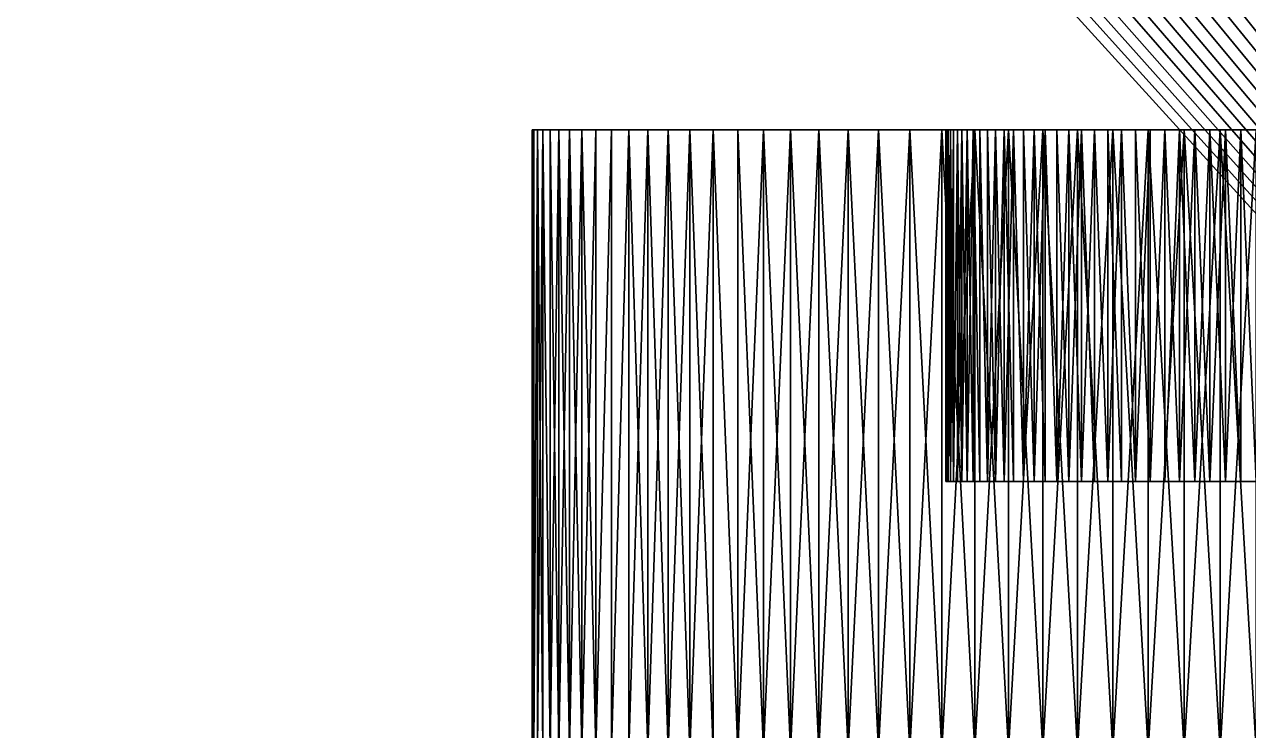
# Model space of a CAD drawing. Header units: millimetres. Extents: x 0 to 520, y -2 to 382.
# Drawn here: x 185.05 to 190.96, y 24.1 to 27.51 of the extents above; entities that cross this region are included whole.
import ezdxf

# ---------------------------------------------------------------- set-up
doc = ezdxf.new("R2010")
doc.units = ezdxf.units.MM

msp = doc.modelspace()

# ---------------------------------------------------------------- linework, layer by layer
at = {"layer": 'BRASS', "color": 52}
for points in [[(509.2, 369.2, 103), (10.8, 369.2, 103), (10.8, 10.8, 103)], [(509.2, 369.2, 103), (10.8, 10.8, 103), (509.2, 10.8, 103)], [(499.5, 20.5, 86), (20.5, 20.5, 86), (185.0411, 35.3505, 86)], [(499.5, 20.5, 86), (185.0411, 35.3505, 86), (334.9589, 35.3505, 86)]]:
    msp.add_3dface(points, dxfattribs=at)
at = {"layer": 'STEEL', "color": 8}
for points in [[(197, 48, 86), (187.2388, 35.276, 86), (197, 20, 86)], [(187.25, 35.5, 83), (197, 48, 83), (197, 23, 83)], [(187.2472, 35.3878, 83), (187.25, 35.5, 83), (197, 23, 83)], [(187.2388, 35.276, 83), (187.2472, 35.3878, 83), (197, 23, 83)], [(187.2249, 35.1647, 83), (187.2388, 35.276, 83), (197, 23, 83)], [(187.2388, 35.276, 86), (187.2249, 35.1647, 86), (197, 20, 86)], [(187.2054, 35.0542, 83), (187.2249, 35.1647, 83), (197, 23, 83)], [(187.2249, 35.1647, 86), (187.2054, 35.0542, 86), (197, 20, 86)], [(187.1804, 34.9448, 83), (187.2054, 35.0542, 83), (197, 23, 83)], [(187.2054, 35.0542, 86), (187.1804, 34.9448, 86), (197, 20, 86)], [(187.15, 34.8368, 83), (187.1804, 34.9448, 83), (197, 23, 83)], [(187.1804, 34.9448, 86), (187.15, 34.8368, 86), (197, 20, 86)], [(187.1143, 34.7305, 83), (187.15, 34.8368, 83), (197, 23, 83)], [(187.15, 34.8368, 86), (187.1143, 34.7305, 86), (197, 20, 86)], [(187.0733, 34.626, 83), (187.1143, 34.7305, 83), (197, 23, 83)], [(187.1143, 34.7305, 86), (187.0733, 34.626, 86), (197, 20, 86)], [(187.0272, 34.5238, 83), (187.0733, 34.626, 83), (197, 23, 83)], [(187.0733, 34.626, 86), (187.0272, 34.5238, 86), (197, 20, 86)], [(186.976, 34.4239, 83), (187.0272, 34.5238, 83), (197, 23, 83)], [(187.0272, 34.5238, 86), (186.976, 34.4239, 86), (197, 20, 86)], [(186.9199, 34.3268, 83), (186.976, 34.4239, 83), (197, 23, 83)], [(186.976, 34.4239, 86), (186.9199, 34.3268, 86), (197, 20, 86)], [(186.859, 34.2325, 83), (186.9199, 34.3268, 83), (197, 23, 83)], [(186.9199, 34.3268, 86), (186.859, 34.2325, 86), (197, 20, 86)], [(186.7935, 34.1414, 83), (186.859, 34.2325, 83), (197, 23, 83)], [(186.859, 34.2325, 86), (186.7935, 34.1414, 86), (197, 20, 86)], [(186.7236, 34.0537, 83), (186.7935, 34.1414, 83), (197, 23, 83)], [(186.7935, 34.1414, 86), (186.7236, 34.0537, 86), (197, 20, 86)], [(186.6494, 33.9696, 83), (186.7236, 34.0537, 83), (197, 23, 83)], [(186.7236, 34.0537, 86), (186.6494, 33.9696, 86), (197, 20, 86)], [(186.571, 33.8893, 83), (186.6494, 33.9696, 83), (197, 23, 83)], [(186.6494, 33.9696, 86), (186.571, 33.8893, 86), (197, 20, 86)], [(186.4888, 33.813, 83), (186.571, 33.8893, 83), (197, 23, 83)], [(186.571, 33.8893, 86), (186.4888, 33.813, 86), (197, 20, 86)], [(186.4029, 33.7409, 83), (186.4888, 33.813, 83), (197, 23, 83)], [(186.4888, 33.813, 86), (186.4029, 33.7409, 86), (197, 20, 86)], [(186.3134, 33.6731, 83), (186.4029, 33.7409, 83), (197, 23, 83)], [(186.4029, 33.7409, 86), (186.3134, 33.6731, 86), (197, 20, 86)], [(186.3134, 33.6731, 83), (197, 23, 83), (186.2207, 33.6099, 83)], [(186.3134, 33.6731, 86), (186.2207, 33.6099, 86), (197, 20, 86)], [(186.2207, 33.6099, 83), (197, 23, 83), (186.125, 33.5514, 83)], [(186.2207, 33.6099, 86), (186.125, 33.5514, 86), (197, 20, 86)], [(186.125, 33.5514, 83), (197, 23, 83), (186.0265, 33.4978, 83)], [(186.125, 33.5514, 86), (186.0265, 33.4978, 86), (197, 20, 86)], [(186.0265, 33.4978, 83), (197, 23, 83), (185.9254, 33.4491, 83)], [(186.0265, 33.4978, 86), (185.9254, 33.4491, 86), (197, 20, 86)], [(185.9254, 33.4491, 83), (197, 23, 83), (185.822, 33.4055, 83)], [(185.9254, 33.4491, 86), (185.822, 33.4055, 86), (197, 20, 86)], [(185.7166, 33.3672, 83), (197, 23, 83), (185.6094, 33.3341, 83)], [(185.7166, 33.3672, 86), (185.6094, 33.3341, 86), (197, 20, 86)], [(185.822, 33.4055, 83), (197, 23, 83), (185.7166, 33.3672, 83)], [(185.822, 33.4055, 86), (185.7166, 33.3672, 86), (197, 20, 86)], [(185.5007, 33.3064, 83), (197, 23, 83), (185.3907, 33.2842, 83)], [(185.5007, 33.3064, 86), (185.3907, 33.2842, 86), (197, 20, 86)], [(185.6094, 33.3341, 83), (197, 23, 83), (185.5007, 33.3064, 83)], [(185.6094, 33.3341, 86), (185.5007, 33.3064, 86), (197, 20, 86)], [(184.9439, 33.2507, 83), (197, 23, 83), (173, 23, 83)], [(184.9439, 33.2507, 86), (173, 20, 86), (197, 20, 86)], [(185.0561, 33.2507, 83), (197, 23, 83), (184.9439, 33.2507, 83)], [(185.0561, 33.2507, 86), (184.9439, 33.2507, 86), (197, 20, 86)], [(185.1681, 33.2563, 83), (197, 23, 83), (185.0561, 33.2507, 83)], [(185.1681, 33.2563, 86), (185.0561, 33.2507, 86), (197, 20, 86)], [(185.2798, 33.2675, 83), (197, 23, 83), (185.1681, 33.2563, 83)], [(185.2798, 33.2675, 86), (185.1681, 33.2563, 86), (197, 20, 86)], [(185.3907, 33.2842, 83), (197, 23, 83), (185.2798, 33.2675, 83)], [(185.3907, 33.2842, 86), (185.2798, 33.2675, 86), (197, 20, 86)], [(187.5098, 27, 75.2384), (187.5098, 24, 75.2384), (187.5011, 24, 75.4127)], [(187.5011, 27, 75.4127), (187.5098, 27, 75.2384), (187.5011, 24, 75.4127)], [(187.5011, 27, 75.5873), (187.5011, 24, 75.4127), (187.5011, 24, 75.5873)], [(187.5011, 27, 75.5873), (187.5011, 27, 75.4127), (187.5011, 24, 75.4127)], [(187.5098, 27, 75.7616), (187.5011, 24, 75.5873), (187.5098, 24, 75.7616)], [(187.5098, 27, 75.7616), (187.5011, 27, 75.5873), (187.5011, 24, 75.5873)], [(189.5005, 27, 75.4626), (187.5098, 27, 75.2384), (187.5011, 27, 75.4127)], [(189.5005, 27, 75.5374), (189.5005, 27, 75.4626), (187.5011, 27, 75.4127)], [(189.5005, 27, 75.5374), (187.5011, 27, 75.4127), (187.5011, 27, 75.5873)], [(189.5042, 27, 75.6121), (189.5005, 27, 75.5374), (187.5011, 27, 75.5873)], [(189.5042, 27, 75.6121), (187.5011, 27, 75.5873), (187.5098, 27, 75.7616)], [(187.5272, 27, 75.0648), (187.5272, 24, 75.0648), (187.5098, 24, 75.2384)], [(187.5098, 27, 75.2384), (187.5272, 27, 75.0648), (187.5098, 24, 75.2384)], [(187.5272, 27, 75.9352), (187.5098, 24, 75.7616), (187.5272, 24, 75.9352)], [(187.5272, 27, 75.9352), (187.5098, 27, 75.7616), (187.5098, 24, 75.7616)], [(189.5042, 27, 75.3879), (187.5272, 27, 75.0648), (187.5098, 27, 75.2384)], [(189.5005, 27, 75.4626), (189.5042, 27, 75.3879), (187.5098, 27, 75.2384)], [(189.5116, 27, 75.6865), (189.5042, 27, 75.6121), (187.5098, 27, 75.7616)], [(189.5116, 27, 75.6865), (187.5098, 27, 75.7616), (187.5272, 27, 75.9352)], [(187.5272, 27, 75.0648), (187.5532, 24, 74.8922), (187.5272, 24, 75.0648)], [(187.5272, 27, 75.0648), (187.5532, 27, 74.8922), (187.5532, 24, 74.8922)], [(187.5532, 27, 76.1078), (187.5272, 24, 75.9352), (187.5532, 24, 76.1078)], [(187.5532, 27, 76.1078), (187.5272, 27, 75.9352), (187.5272, 24, 75.9352)], [(189.5116, 27, 75.3135), (187.5532, 27, 74.8922), (187.5272, 27, 75.0648)], [(189.5042, 27, 75.3879), (189.5116, 27, 75.3135), (187.5272, 27, 75.0648)], [(189.5228, 27, 75.7605), (187.5272, 27, 75.9352), (187.5532, 27, 76.1078)], [(189.5228, 27, 75.7605), (189.5116, 27, 75.6865), (187.5272, 27, 75.9352)], [(187.5532, 27, 74.8922), (187.5878, 27, 74.7212), (187.5878, 24, 74.7212)], [(187.5532, 27, 74.8922), (187.5878, 24, 74.7212), (187.5532, 24, 74.8922)], [(187.5532, 27, 76.1078), (187.5532, 24, 76.1078), (187.5878, 24, 76.2788)], [(187.5878, 27, 76.2788), (187.5532, 27, 76.1078), (187.5878, 24, 76.2788)], [(189.5376, 27, 75.1662), (187.5878, 27, 74.7212), (187.5532, 27, 74.8922)], [(189.5228, 27, 75.2395), (189.5376, 27, 75.1662), (187.5532, 27, 74.8922)], [(189.5116, 27, 75.3135), (189.5228, 27, 75.2395), (187.5532, 27, 74.8922)], [(189.5376, 27, 75.8338), (189.5228, 27, 75.7605), (187.5532, 27, 76.1078)], [(189.5376, 27, 75.8338), (187.5532, 27, 76.1078), (187.5878, 27, 76.2788)], [(187.5878, 27, 74.7212), (187.6308, 27, 74.5521), (187.6308, 24, 74.5521)], [(187.5878, 27, 74.7212), (187.6308, 24, 74.5521), (187.5878, 24, 74.7212)], [(187.6308, 27, 76.4479), (187.5878, 24, 76.2788), (187.6308, 24, 76.4479)], [(187.6308, 27, 76.4479), (187.5878, 27, 76.2788), (187.5878, 24, 76.2788)], [(189.5376, 27, 75.1662), (187.6308, 27, 74.5521), (187.5878, 27, 74.7212)], [(189.5376, 27, 75.8338), (187.5878, 27, 76.2788), (187.6308, 27, 76.4479)], [(187.6308, 27, 74.5521), (187.6823, 27, 74.3853), (187.6823, 24, 74.3853)], [(187.6308, 27, 74.5521), (187.6823, 24, 74.3853), (187.6308, 24, 74.5521)], [(187.6823, 27, 76.6147), (187.6308, 24, 76.4479), (187.6823, 24, 76.6147)], [(187.6823, 27, 76.6147), (187.6308, 27, 76.4479), (187.6308, 24, 76.4479)], [(189.5561, 27, 75.0937), (187.6823, 27, 74.3853), (187.6308, 27, 74.5521)], [(189.5376, 27, 75.1662), (189.5561, 27, 75.0937), (187.6308, 27, 74.5521)], [(189.5561, 27, 75.9063), (187.6308, 27, 76.4479), (187.6823, 27, 76.6147)], [(189.5561, 27, 75.9063), (189.5376, 27, 75.8338), (187.6308, 27, 76.4479)], [(187.6823, 27, 74.3853), (187.7419, 27, 74.2213), (187.7419, 24, 74.2213)], [(187.6823, 27, 74.3853), (187.7419, 24, 74.2213), (187.6823, 24, 74.3853)], [(187.7419, 27, 76.7787), (187.6823, 24, 76.6147), (187.7419, 24, 76.7787)], [(187.7419, 27, 76.7787), (187.6823, 27, 76.6147), (187.6823, 24, 76.6147)], [(189.6037, 27, 74.952), (187.7419, 27, 74.2213), (187.6823, 27, 74.3853)], [(189.5781, 27, 75.0223), (189.6037, 27, 74.952), (187.6823, 27, 74.3853)], [(189.5561, 27, 75.0937), (189.5781, 27, 75.0223), (187.6823, 27, 74.3853)], [(189.5781, 27, 75.9777), (189.5561, 27, 75.9063), (187.6823, 27, 76.6147)], [(189.6037, 27, 76.048), (187.6823, 27, 76.6147), (187.7419, 27, 76.7787)], [(189.6037, 27, 76.048), (189.5781, 27, 75.9777), (187.6823, 27, 76.6147)], [(187.7419, 27, 74.2213), (187.8097, 24, 74.0605), (187.7419, 24, 74.2213)], [(187.7419, 27, 74.2213), (187.8097, 27, 74.0605), (187.8097, 24, 74.0605)], [(187.8097, 27, 76.9395), (187.7419, 24, 76.7787), (187.8097, 24, 76.9395)], [(187.8097, 27, 76.9395), (187.7419, 27, 76.7787), (187.7419, 24, 76.7787)], [(189.6037, 27, 74.952), (187.8097, 27, 74.0605), (187.7419, 27, 74.2213)], [(189.6327, 27, 76.1169), (187.7419, 27, 76.7787), (187.8097, 27, 76.9395)], [(189.6327, 27, 76.1169), (189.6037, 27, 76.048), (187.7419, 27, 76.7787)], [(187.8854, 27, 73.9033), (187.8854, 24, 73.9033), (187.8097, 24, 74.0605)], [(187.8097, 27, 74.0605), (187.8854, 27, 73.9033), (187.8097, 24, 74.0605)], [(187.8854, 27, 77.0967), (187.8097, 24, 76.9395), (187.8854, 24, 77.0967)], [(187.8854, 27, 77.0967), (187.8097, 27, 76.9395), (187.8097, 24, 76.9395)], [(189.6327, 27, 74.8831), (187.8854, 27, 73.9033), (187.8097, 27, 74.0605)], [(189.6037, 27, 74.952), (189.6327, 27, 74.8831), (187.8097, 27, 74.0605)], [(189.6652, 27, 76.1843), (187.8097, 27, 76.9395), (187.8854, 27, 77.0967)], [(189.6652, 27, 76.1843), (189.6327, 27, 76.1169), (187.8097, 27, 76.9395)], [(187.9689, 27, 73.75), (187.9689, 24, 73.75), (187.8854, 24, 73.9033)], [(187.8854, 27, 73.9033), (187.9689, 27, 73.75), (187.8854, 24, 73.9033)], [(187.9689, 27, 77.25), (187.8854, 24, 77.0967), (187.9689, 24, 77.25)], [(187.9689, 27, 77.25), (187.8854, 27, 77.0967), (187.8854, 24, 77.0967)], [(189.6652, 27, 74.8157), (187.9689, 27, 73.75), (187.8854, 27, 73.9033)], [(189.6327, 27, 74.8831), (189.6652, 27, 74.8157), (187.8854, 27, 73.9033)], [(189.701, 27, 76.25), (187.8854, 27, 77.0967), (187.9689, 27, 77.25)], [(189.701, 27, 76.25), (189.6652, 27, 76.1843), (187.8854, 27, 77.0967)], [(187.9689, 27, 73.75), (188.0599, 24, 73.6011), (187.9689, 24, 73.75)], [(187.9689, 27, 73.75), (188.0599, 27, 73.6011), (188.0599, 24, 73.6011)], [(188.0599, 27, 77.3989), (187.9689, 24, 77.25), (188.0599, 24, 77.3989)], [(188.0599, 27, 77.3989), (187.9689, 27, 77.25), (187.9689, 24, 77.25)], [(189.701, 27, 74.75), (188.0599, 27, 73.6011), (187.9689, 27, 73.75)], [(189.6652, 27, 74.8157), (189.701, 27, 74.75), (187.9689, 27, 73.75)], [(189.74, 27, 76.3138), (187.9689, 27, 77.25), (188.0599, 27, 77.3989)], [(189.74, 27, 76.3138), (189.701, 27, 76.25), (187.9689, 27, 77.25)], [(188.0599, 27, 73.6011), (188.1582, 24, 73.4569), (188.0599, 24, 73.6011)], [(188.0599, 27, 73.6011), (188.1582, 27, 73.4569), (188.1582, 24, 73.4569)], [(188.1582, 27, 77.5431), (188.0599, 24, 77.3989), (188.1582, 24, 77.5431)], [(188.1582, 27, 77.5431), (188.0599, 27, 77.3989), (188.0599, 24, 77.3989)], [(189.74, 27, 74.6862), (188.1582, 27, 73.4569), (188.0599, 27, 73.6011)], [(189.701, 27, 74.75), (189.74, 27, 74.6862), (188.0599, 27, 73.6011)], [(189.74, 27, 76.3138), (188.0599, 27, 77.3989), (188.1582, 27, 77.5431)], [(188.2636, 27, 73.3178), (188.2636, 24, 73.3178), (188.1582, 24, 73.4569)], [(188.1582, 27, 73.4569), (188.2636, 27, 73.3178), (188.1582, 24, 73.4569)], [(188.1582, 27, 77.5431), (188.1582, 24, 77.5431), (188.2636, 24, 77.6822)], [(188.2636, 27, 77.6822), (188.1582, 27, 77.5431), (188.2636, 24, 77.6822)], [(189.7821, 27, 74.6244), (188.2636, 27, 73.3178), (188.1582, 27, 73.4569)], [(189.74, 27, 74.6862), (189.7821, 27, 74.6244), (188.1582, 27, 73.4569)], [(189.7821, 27, 76.3756), (189.74, 27, 76.3138), (188.1582, 27, 77.5431)], [(189.8273, 27, 76.4352), (188.1582, 27, 77.5431), (188.2636, 27, 77.6822)], [(189.8273, 27, 76.4352), (189.7821, 27, 76.3756), (188.1582, 27, 77.5431)], [(188.2636, 27, 73.3178), (188.3758, 24, 73.1841), (188.2636, 24, 73.3178)], [(188.2636, 27, 73.3178), (188.3758, 27, 73.1841), (188.3758, 24, 73.1841)], [(188.3758, 27, 77.8159), (188.2636, 24, 77.6822), (188.3758, 24, 77.8159)], [(188.3758, 27, 77.8159), (188.2636, 27, 77.6822), (188.2636, 24, 77.6822)], [(189.8273, 27, 74.5648), (188.3758, 27, 73.1841), (188.2636, 27, 73.3178)], [(189.7821, 27, 74.6244), (189.8273, 27, 74.5648), (188.2636, 27, 73.3178)], [(189.8753, 27, 76.4925), (188.2636, 27, 77.6822), (188.3758, 27, 77.8159)], [(189.8753, 27, 76.4925), (189.8273, 27, 76.4352), (188.2636, 27, 77.6822)], [(188.3758, 27, 73.1841), (188.4945, 24, 73.0562), (188.3758, 24, 73.1841)], [(188.3758, 27, 73.1841), (188.4945, 27, 73.0562), (188.4945, 24, 73.0562)], [(188.3758, 27, 77.8159), (188.3758, 24, 77.8159), (188.4945, 24, 77.9438)], [(188.4945, 27, 77.9438), (188.3758, 27, 77.8159), (188.4945, 24, 77.9438)], [(189.8753, 27, 74.5075), (188.4945, 27, 73.0562), (188.3758, 27, 73.1841)], [(189.8273, 27, 74.5648), (189.8753, 27, 74.5075), (188.3758, 27, 73.1841)], [(189.9262, 27, 76.5474), (188.3758, 27, 77.8159), (188.4945, 27, 77.9438)], [(189.9262, 27, 76.5474), (189.8753, 27, 76.4925), (188.3758, 27, 77.8159)], [(188.4945, 27, 73.0562), (188.6194, 24, 72.9343), (188.4945, 24, 73.0562)], [(188.4945, 27, 73.0562), (188.6194, 27, 72.9343), (188.6194, 24, 72.9343)], [(188.6194, 27, 78.0657), (188.4945, 24, 77.9438), (188.6194, 24, 78.0657)], [(188.6194, 27, 78.0657), (188.4945, 27, 77.9438), (188.4945, 24, 77.9438)], [(189.9797, 27, 74.4004), (188.4945, 27, 73.0562), (189.9262, 27, 74.4526)], [(189.9797, 27, 74.4004), (188.6194, 27, 72.9343), (188.4945, 27, 73.0562)], [(189.8753, 27, 74.5075), (189.9262, 27, 74.4526), (188.4945, 27, 73.0562)], [(189.9797, 27, 76.5996), (189.9262, 27, 76.5474), (188.4945, 27, 77.9438)], [(188.6194, 27, 78.0657), (189.9797, 27, 76.5996), (188.4945, 27, 77.9438)], [(188.6194, 27, 72.9343), (188.7502, 24, 72.8188), (188.6194, 24, 72.9343)], [(188.6194, 27, 72.9343), (188.7502, 27, 72.8188), (188.7502, 24, 72.8188)], [(188.7502, 27, 78.1812), (188.6194, 27, 78.0657), (188.6194, 24, 78.0657)], [(188.7502, 27, 78.1812), (188.6194, 24, 78.0657), (188.7502, 24, 78.1812)], [(190.0358, 27, 74.3509), (188.6194, 27, 72.9343), (189.9797, 27, 74.4004)], [(190.0358, 27, 74.3509), (188.7502, 27, 72.8188), (188.6194, 27, 72.9343)], [(188.7502, 27, 78.1812), (189.9797, 27, 76.5996), (188.6194, 27, 78.0657)], [(188.7502, 27, 72.8188), (188.8867, 24, 72.71), (188.7502, 24, 72.8188)], [(188.7502, 27, 72.8188), (188.8867, 27, 72.71), (188.8867, 24, 72.71)], [(188.8867, 27, 78.29), (188.7502, 27, 78.1812), (188.7502, 24, 78.1812)], [(188.8867, 27, 78.29), (188.7502, 24, 78.1812), (188.8867, 24, 78.29)], [(190.0943, 27, 74.3043), (188.7502, 27, 72.8188), (190.0358, 27, 74.3509)], [(190.0943, 27, 74.3043), (188.8867, 27, 72.71), (188.7502, 27, 72.8188)], [(188.7502, 27, 78.1812), (190.0358, 27, 76.6491), (189.9797, 27, 76.5996)], [(188.8867, 27, 78.29), (190.0358, 27, 76.6491), (188.7502, 27, 78.1812)], [(188.8867, 27, 72.71), (189.0284, 24, 72.6082), (188.8867, 24, 72.71)], [(188.8867, 27, 72.71), (189.0284, 27, 72.6082), (189.0284, 24, 72.6082)], [(189.0284, 27, 78.3918), (188.8867, 27, 78.29), (188.8867, 24, 78.29)], [(189.0284, 27, 78.3918), (188.8867, 24, 78.29), (189.0284, 24, 78.3918)], [(190.0943, 27, 74.3043), (189.0284, 27, 72.6082), (188.8867, 27, 72.71)], [(188.8867, 27, 78.29), (190.0943, 27, 76.6957), (190.0358, 27, 76.6491)], [(189.0284, 27, 78.3918), (190.0943, 27, 76.6957), (188.8867, 27, 78.29)], [(189.0284, 27, 72.6082), (189.175, 24, 72.5135), (189.0284, 24, 72.6082)], [(189.0284, 27, 72.6082), (189.175, 27, 72.5135), (189.175, 24, 72.5135)], [(189.175, 27, 78.4865), (189.0284, 27, 78.3918), (189.0284, 24, 78.3918)], [(189.175, 27, 78.4865), (189.0284, 24, 78.3918), (189.175, 24, 78.4865)], [(190.155, 27, 74.2606), (189.0284, 27, 72.6082), (190.0943, 27, 74.3043)], [(190.2178, 27, 74.2201), (189.0284, 27, 72.6082), (190.155, 27, 74.2606)], [(190.2178, 27, 74.2201), (189.175, 27, 72.5135), (189.0284, 27, 72.6082)], [(189.0284, 27, 78.3918), (190.155, 27, 76.7394), (190.0943, 27, 76.6957)], [(189.175, 27, 78.4865), (190.155, 27, 76.7394), (189.0284, 27, 78.3918)], [(189.175, 27, 72.5135), (189.3261, 27, 72.4262), (189.3261, 24, 72.4262)], [(189.175, 27, 72.5135), (189.3261, 24, 72.4262), (189.175, 24, 72.5135)], [(189.3261, 27, 78.5738), (189.175, 27, 78.4865), (189.175, 24, 78.4865)], [(189.3261, 27, 78.5738), (189.175, 24, 78.4865), (189.3261, 24, 78.5738)], [(190.2826, 27, 74.1827), (189.175, 27, 72.5135), (190.2178, 27, 74.2201)], [(190.2826, 27, 74.1827), (189.3261, 27, 72.4262), (189.175, 27, 72.5135)], [(189.175, 27, 78.4865), (190.2178, 27, 76.7799), (190.155, 27, 76.7394)], [(189.3261, 27, 78.5738), (190.2178, 27, 76.7799), (189.175, 27, 78.4865)], [(189.3261, 27, 72.4262), (189.4814, 27, 72.3466), (189.4814, 24, 72.3466)], [(189.3261, 27, 72.4262), (189.4814, 24, 72.3466), (189.3261, 24, 72.4262)], [(189.4814, 27, 78.6534), (189.3261, 27, 78.5738), (189.3261, 24, 78.5738)], [(189.4814, 27, 78.6534), (189.3261, 24, 78.5738), (189.4814, 24, 78.6534)], [(190.3492, 27, 74.1485), (189.3261, 27, 72.4262), (190.2826, 27, 74.1827)], [(190.3492, 27, 74.1485), (189.4814, 27, 72.3466), (189.3261, 27, 72.4262)], [(189.3261, 27, 78.5738), (190.2826, 27, 76.8173), (190.2178, 27, 76.7799)], [(189.3261, 27, 78.5738), (190.3492, 27, 76.8515), (190.2826, 27, 76.8173)], [(189.4814, 27, 78.6534), (190.3492, 27, 76.8515), (189.3261, 27, 78.5738)], [(189.4814, 27, 72.3466), (189.6405, 27, 72.2748), (189.6405, 24, 72.2748)], [(189.4814, 27, 72.3466), (189.6405, 24, 72.2748), (189.4814, 24, 72.3466)], [(189.6405, 27, 78.7252), (189.4814, 27, 78.6534), (189.4814, 24, 78.6534)], [(189.6405, 27, 78.7252), (189.4814, 24, 78.6534), (189.6405, 24, 78.7252)], [(190.4173, 27, 74.1178), (189.6405, 27, 72.2748), (189.4814, 27, 72.3466)], [(190.4173, 27, 74.1178), (189.4814, 27, 72.3466), (190.3492, 27, 74.1485)], [(189.6405, 27, 78.7252), (190.3492, 27, 76.8515), (189.4814, 27, 78.6534)], [(189.5042, 25.3, 75.3879), (189.5005, 27, 75.4626), (189.5005, 25.3, 75.4626)], [(189.5042, 27, 75.3879), (189.5005, 27, 75.4626), (189.5042, 25.3, 75.3879)], [(189.5005, 25.3, 75.4626), (189.5005, 27, 75.5374), (189.5005, 25.3, 75.5374)], [(189.5005, 27, 75.4626), (189.5005, 27, 75.5374), (189.5005, 25.3, 75.4626)], [(189.5005, 25.3, 75.5374), (189.5042, 27, 75.6121), (189.5042, 25.3, 75.6121)], [(189.5005, 27, 75.5374), (189.5042, 27, 75.6121), (189.5005, 25.3, 75.5374)], [(189.5116, 25.3, 75.3135), (189.5042, 27, 75.3879), (189.5042, 25.3, 75.3879)], [(189.5116, 27, 75.3135), (189.5042, 27, 75.3879), (189.5116, 25.3, 75.3135)], [(189.5042, 25.3, 75.6121), (189.5116, 27, 75.6865), (189.5116, 25.3, 75.6865)], [(189.5042, 27, 75.6121), (189.5116, 27, 75.6865), (189.5042, 25.3, 75.6121)], [(189.5228, 25.3, 75.2395), (189.5116, 27, 75.3135), (189.5116, 25.3, 75.3135)], [(189.5228, 27, 75.2395), (189.5116, 27, 75.3135), (189.5228, 25.3, 75.2395)], [(189.5116, 25.3, 75.6865), (189.5228, 27, 75.7605), (189.5228, 25.3, 75.7605)], [(189.5116, 27, 75.6865), (189.5228, 27, 75.7605), (189.5116, 25.3, 75.6865)], [(189.5376, 27, 75.1662), (189.5228, 27, 75.2395), (189.5376, 25.3, 75.1662)], [(189.5376, 25.3, 75.1662), (189.5228, 27, 75.2395), (189.5228, 25.3, 75.2395)], [(189.5228, 25.3, 75.7605), (189.5376, 27, 75.8338), (189.5376, 25.3, 75.8338)], [(189.5228, 27, 75.7605), (189.5376, 27, 75.8338), (189.5228, 25.3, 75.7605)], [(189.5561, 25.3, 75.0937), (189.5561, 27, 75.0937), (189.5376, 25.3, 75.1662)], [(189.5561, 27, 75.0937), (189.5376, 27, 75.1662), (189.5376, 25.3, 75.1662)], [(189.5376, 25.3, 75.8338), (189.5561, 27, 75.9063), (189.5561, 25.3, 75.9063)], [(189.5376, 27, 75.8338), (189.5561, 27, 75.9063), (189.5376, 25.3, 75.8338)], [(189.5781, 27, 75.0223), (189.5561, 27, 75.0937), (189.5781, 25.3, 75.0223)], [(189.5781, 25.3, 75.0223), (189.5561, 27, 75.0937), (189.5561, 25.3, 75.0937)], [(189.5561, 25.3, 75.9063), (189.5781, 27, 75.9777), (189.5781, 25.3, 75.9777)], [(189.5561, 27, 75.9063), (189.5781, 27, 75.9777), (189.5561, 25.3, 75.9063)], [(189.6037, 25.3, 74.952), (189.6037, 27, 74.952), (189.5781, 25.3, 75.0223)], [(189.6037, 27, 74.952), (189.5781, 27, 75.0223), (189.5781, 25.3, 75.0223)], [(189.5781, 25.3, 75.9777), (189.5781, 27, 75.9777), (189.6037, 25.3, 76.048)], [(189.5781, 27, 75.9777), (189.6037, 27, 76.048), (189.6037, 25.3, 76.048)], [(189.6327, 25.3, 74.8831), (189.6037, 27, 74.952), (189.6037, 25.3, 74.952)], [(189.6327, 27, 74.8831), (189.6037, 27, 74.952), (189.6327, 25.3, 74.8831)], [(189.6037, 25.3, 76.048), (189.6327, 27, 76.1169), (189.6327, 25.3, 76.1169)], [(189.6037, 27, 76.048), (189.6327, 27, 76.1169), (189.6037, 25.3, 76.048)], [(189.6652, 25.3, 74.8157), (189.6327, 27, 74.8831), (189.6327, 25.3, 74.8831)], [(189.6652, 27, 74.8157), (189.6327, 27, 74.8831), (189.6652, 25.3, 74.8157)], [(189.6327, 25.3, 76.1169), (189.6327, 27, 76.1169), (189.6652, 25.3, 76.1843)], [(189.6327, 27, 76.1169), (189.6652, 27, 76.1843), (189.6652, 25.3, 76.1843)], [(189.6405, 27, 72.2748), (189.8029, 27, 72.2111), (189.8029, 24, 72.2111)], [(189.6405, 27, 72.2748), (189.8029, 24, 72.2111), (189.6405, 24, 72.2748)], [(189.8029, 27, 78.7889), (189.6405, 27, 78.7252), (189.6405, 24, 78.7252)], [(189.8029, 27, 78.7889), (189.6405, 24, 78.7252), (189.8029, 24, 78.7889)], [(190.487, 27, 74.0905), (189.8029, 27, 72.2111), (189.6405, 27, 72.2748)], [(190.487, 27, 74.0905), (189.6405, 27, 72.2748), (190.4173, 27, 74.1178)], [(189.6405, 27, 78.7252), (190.4173, 27, 76.8822), (190.3492, 27, 76.8515)], [(189.6405, 27, 78.7252), (190.487, 27, 76.9095), (190.4173, 27, 76.8822)], [(189.8029, 27, 78.7889), (190.487, 27, 76.9095), (189.6405, 27, 78.7252)], [(189.701, 25.3, 74.75), (189.6652, 27, 74.8157), (189.6652, 25.3, 74.8157)], [(189.701, 27, 74.75), (189.6652, 27, 74.8157), (189.701, 25.3, 74.75)], [(189.6652, 25.3, 76.1843), (189.6652, 27, 76.1843), (189.701, 25.3, 76.25)], [(189.6652, 27, 76.1843), (189.701, 27, 76.25), (189.701, 25.3, 76.25)], [(189.74, 25.3, 74.6862), (189.701, 27, 74.75), (189.701, 25.3, 74.75)], [(189.74, 27, 74.6862), (189.701, 27, 74.75), (189.74, 25.3, 74.6862)], [(189.701, 25.3, 76.25), (189.74, 27, 76.3138), (189.74, 25.3, 76.3138)], [(189.701, 27, 76.25), (189.74, 27, 76.3138), (189.701, 25.3, 76.25)], [(189.7821, 25.3, 74.6244), (189.74, 27, 74.6862), (189.74, 25.3, 74.6862)], [(189.7821, 27, 74.6244), (189.74, 27, 74.6862), (189.7821, 25.3, 74.6244)], [(189.74, 25.3, 76.3138), (189.7821, 27, 76.3756), (189.7821, 25.3, 76.3756)], [(189.74, 27, 76.3138), (189.7821, 27, 76.3756), (189.74, 25.3, 76.3138)], [(189.8273, 25.3, 74.5648), (189.8273, 27, 74.5648), (189.7821, 25.3, 74.6244)], [(189.8273, 27, 74.5648), (189.7821, 27, 74.6244), (189.7821, 25.3, 74.6244)], [(189.7821, 25.3, 76.3756), (189.7821, 27, 76.3756), (189.8273, 25.3, 76.4352)], [(189.7821, 27, 76.3756), (189.8273, 27, 76.4352), (189.8273, 25.3, 76.4352)], [(189.8029, 27, 72.2111), (189.9684, 27, 72.1555), (189.9684, 24, 72.1555)], [(189.8029, 27, 72.2111), (189.9684, 24, 72.1555), (189.8029, 24, 72.2111)], [(189.9684, 27, 78.8445), (189.8029, 27, 78.7889), (189.8029, 24, 78.7889)], [(189.9684, 27, 78.8445), (189.8029, 24, 78.7889), (189.9684, 24, 78.8445)], [(190.5579, 27, 74.0666), (189.9684, 27, 72.1555), (189.8029, 27, 72.2111)], [(190.5579, 27, 74.0666), (189.8029, 27, 72.2111), (190.487, 27, 74.0905)], [(189.9684, 27, 78.8445), (190.487, 27, 76.9095), (189.8029, 27, 78.7889)], [(189.8753, 25.3, 74.5075), (189.8273, 27, 74.5648), (189.8273, 25.3, 74.5648)], [(189.8753, 27, 74.5075), (189.8273, 27, 74.5648), (189.8753, 25.3, 74.5075)], [(189.8273, 25.3, 76.4352), (189.8273, 27, 76.4352), (189.8753, 25.3, 76.4925)], [(189.8273, 27, 76.4352), (189.8753, 27, 76.4925), (189.8753, 25.3, 76.4925)], [(189.9262, 25.3, 74.4526), (189.8753, 27, 74.5075), (189.8753, 25.3, 74.5075)], [(189.9262, 27, 74.4526), (189.8753, 27, 74.5075), (189.9262, 25.3, 74.4526)], [(189.8753, 25.3, 76.4925), (189.9262, 27, 76.5474), (189.9262, 25.3, 76.5474)], [(189.8753, 27, 76.4925), (189.9262, 27, 76.5474), (189.8753, 25.3, 76.4925)], [(189.9797, 25.3, 74.4004), (189.9262, 27, 74.4526), (189.9262, 25.3, 74.4526)], [(189.9797, 27, 74.4004), (189.9262, 27, 74.4526), (189.9797, 25.3, 74.4004)], [(189.9262, 25.3, 76.5474), (189.9797, 27, 76.5996), (189.9797, 25.3, 76.5996)], [(189.9262, 27, 76.5474), (189.9797, 27, 76.5996), (189.9262, 25.3, 76.5474)], [(189.9684, 27, 72.1555), (190.1363, 27, 72.1082), (190.1363, 24, 72.1082)], [(189.9684, 27, 72.1555), (190.1363, 24, 72.1082), (189.9684, 24, 72.1555)], [(190.1363, 27, 78.8918), (189.9684, 27, 78.8445), (189.9684, 24, 78.8445)], [(190.1363, 27, 78.8918), (189.9684, 24, 78.8445), (190.1363, 24, 78.8918)], [(190.6299, 27, 74.0464), (190.1363, 27, 72.1082), (189.9684, 27, 72.1555)], [(190.6299, 27, 74.0464), (189.9684, 27, 72.1555), (190.5579, 27, 74.0666)], [(189.9684, 27, 78.8445), (190.5579, 27, 76.9334), (190.487, 27, 76.9095)], [(190.1363, 27, 78.8918), (190.5579, 27, 76.9334), (189.9684, 27, 78.8445)], [(190.0358, 25.3, 74.3509), (189.9797, 27, 74.4004), (189.9797, 25.3, 74.4004)], [(190.0358, 27, 74.3509), (189.9797, 27, 74.4004), (190.0358, 25.3, 74.3509)], [(189.9797, 25.3, 76.5996), (189.9797, 27, 76.5996), (190.0358, 25.3, 76.6491)], [(189.9797, 27, 76.5996), (190.0358, 27, 76.6491), (190.0358, 25.3, 76.6491)], [(190.0943, 25.3, 74.3043), (190.0943, 27, 74.3043), (190.0358, 25.3, 74.3509)], [(190.0943, 27, 74.3043), (190.0358, 27, 74.3509), (190.0358, 25.3, 74.3509)], [(190.0358, 25.3, 76.6491), (190.0358, 27, 76.6491), (190.0943, 25.3, 76.6957)], [(190.0358, 27, 76.6491), (190.0943, 27, 76.6957), (190.0943, 25.3, 76.6957)], [(190.155, 25.3, 74.2606), (190.0943, 27, 74.3043), (190.0943, 25.3, 74.3043)], [(190.155, 27, 74.2606), (190.0943, 27, 74.3043), (190.155, 25.3, 74.2606)], [(190.0943, 25.3, 76.6957), (190.155, 27, 76.7394), (190.155, 25.3, 76.7394)], [(190.0943, 27, 76.6957), (190.155, 27, 76.7394), (190.0943, 25.3, 76.6957)], [(190.1363, 27, 72.1082), (190.3065, 27, 72.0694), (190.3065, 24, 72.0694)], [(190.1363, 27, 72.1082), (190.3065, 24, 72.0694), (190.1363, 24, 72.1082)], [(190.3065, 27, 78.9306), (190.1363, 27, 78.8918), (190.1363, 24, 78.8918)], [(190.3065, 27, 78.9306), (190.1363, 24, 78.8918), (190.3065, 24, 78.9306)], [(190.7028, 27, 74.0297), (190.1363, 27, 72.1082), (190.6299, 27, 74.0464)], [(190.7028, 27, 74.0297), (190.3065, 27, 72.0694), (190.1363, 27, 72.1082)], [(190.1363, 27, 78.8918), (190.6299, 27, 76.9536), (190.5579, 27, 76.9334)], [(190.3065, 27, 78.9306), (190.6299, 27, 76.9536), (190.1363, 27, 78.8918)], [(190.2178, 25.3, 74.2201), (190.155, 27, 74.2606), (190.155, 25.3, 74.2606)], [(190.2178, 27, 74.2201), (190.155, 27, 74.2606), (190.2178, 25.3, 74.2201)], [(190.155, 27, 76.7394), (190.2178, 27, 76.7799), (190.155, 25.3, 76.7394)], [(190.155, 25.3, 76.7394), (190.2178, 27, 76.7799), (190.2178, 25.3, 76.7799)], [(190.2826, 27, 74.1827), (190.2178, 27, 74.2201), (190.2826, 25.3, 74.1827)], [(190.2826, 25.3, 74.1827), (190.2178, 27, 74.2201), (190.2178, 25.3, 74.2201)], [(190.2178, 25.3, 76.7799), (190.2178, 27, 76.7799), (190.2826, 25.3, 76.8173)], [(190.2178, 27, 76.7799), (190.2826, 27, 76.8173), (190.2826, 25.3, 76.8173)], [(190.3492, 27, 74.1485), (190.2826, 27, 74.1827), (190.3492, 25.3, 74.1485)], [(190.3492, 25.3, 74.1485), (190.2826, 27, 74.1827), (190.2826, 25.3, 74.1827)], [(190.2826, 27, 76.8173), (190.3492, 27, 76.8515), (190.2826, 25.3, 76.8173)], [(190.2826, 25.3, 76.8173), (190.3492, 27, 76.8515), (190.3492, 25.3, 76.8515)], [(190.3065, 27, 72.0694), (190.4784, 27, 72.0391), (190.4784, 24, 72.0391)], [(190.3065, 27, 72.0694), (190.4784, 24, 72.0391), (190.3065, 24, 72.0694)], [(190.4784, 27, 78.9609), (190.3065, 27, 78.9306), (190.3065, 24, 78.9306)], [(190.4784, 27, 78.9609), (190.3065, 24, 78.9306), (190.4784, 24, 78.9609)], [(190.7764, 27, 74.0168), (190.4784, 27, 72.0391), (190.3065, 27, 72.0694)], [(190.7764, 27, 74.0168), (190.3065, 27, 72.0694), (190.7028, 27, 74.0297)], [(190.3065, 27, 78.9306), (190.7028, 27, 76.9703), (190.6299, 27, 76.9536)], [(190.4784, 27, 78.9609), (190.7028, 27, 76.9703), (190.3065, 27, 78.9306)], [(190.4173, 27, 74.1178), (190.3492, 27, 74.1485), (190.4173, 25.3, 74.1178)], [(190.4173, 25.3, 74.1178), (190.3492, 27, 74.1485), (190.3492, 25.3, 74.1485)], [(190.3492, 25.3, 76.8515), (190.3492, 27, 76.8515), (190.4173, 25.3, 76.8822)], [(190.3492, 27, 76.8515), (190.4173, 27, 76.8822), (190.4173, 25.3, 76.8822)], [(190.487, 27, 74.0905), (190.4173, 27, 74.1178), (190.487, 25.3, 74.0905)], [(190.487, 25.3, 74.0905), (190.4173, 27, 74.1178), (190.4173, 25.3, 74.1178)], [(190.4173, 27, 76.8822), (190.487, 27, 76.9095), (190.4173, 25.3, 76.8822)], [(190.4173, 25.3, 76.8822), (190.487, 27, 76.9095), (190.487, 25.3, 76.9095)], [(190.4784, 27, 72.0391), (190.6515, 27, 72.0174), (190.6515, 24, 72.0174)], [(190.4784, 27, 72.0391), (190.6515, 24, 72.0174), (190.4784, 24, 72.0391)], [(190.6515, 27, 78.9826), (190.4784, 24, 78.9609), (190.6515, 24, 78.9826)], [(190.6515, 27, 78.9826), (190.4784, 27, 78.9609), (190.4784, 24, 78.9609)], [(190.8506, 27, 74.0075), (190.4784, 27, 72.0391), (190.7764, 27, 74.0168)], [(190.8506, 27, 74.0075), (190.6515, 27, 72.0174), (190.4784, 27, 72.0391)], [(190.4784, 27, 78.9609), (190.7764, 27, 76.9832), (190.7028, 27, 76.9703)], [(190.4784, 27, 78.9609), (190.8506, 27, 76.9925), (190.7764, 27, 76.9832)], [(190.6515, 27, 78.9826), (190.8506, 27, 76.9925), (190.4784, 27, 78.9609)], [(190.5579, 25.3, 74.0666), (190.5579, 27, 74.0666), (190.487, 25.3, 74.0905)], [(190.5579, 27, 74.0666), (190.487, 27, 74.0905), (190.487, 25.3, 74.0905)], [(190.487, 27, 76.9095), (190.5579, 27, 76.9334), (190.487, 25.3, 76.9095)], [(190.487, 25.3, 76.9095), (190.5579, 27, 76.9334), (190.5579, 25.3, 76.9334)], [(190.6299, 27, 74.0464), (190.5579, 27, 74.0666), (190.6299, 25.3, 74.0464)], [(190.6299, 25.3, 74.0464), (190.5579, 27, 74.0666), (190.5579, 25.3, 74.0666)], [(190.5579, 27, 76.9334), (190.6299, 27, 76.9536), (190.5579, 25.3, 76.9334)], [(190.5579, 25.3, 76.9334), (190.6299, 27, 76.9536), (190.6299, 25.3, 76.9536)], [(190.7028, 27, 74.0297), (190.6299, 27, 74.0464), (190.7028, 25.3, 74.0297)], [(190.7028, 25.3, 74.0297), (190.6299, 27, 74.0464), (190.6299, 25.3, 74.0464)], [(190.6299, 27, 76.9536), (190.7028, 27, 76.9703), (190.6299, 25.3, 76.9536)], [(190.6299, 25.3, 76.9536), (190.7028, 27, 76.9703), (190.7028, 25.3, 76.9703)], [(190.6515, 27, 72.0174), (190.8255, 27, 72.0044), (190.8255, 24, 72.0044)], [(190.6515, 27, 72.0174), (190.8255, 24, 72.0044), (190.6515, 24, 72.0174)], [(190.8255, 27, 78.9956), (190.6515, 27, 78.9826), (190.6515, 24, 78.9826)], [(190.8255, 27, 78.9956), (190.6515, 24, 78.9826), (190.8255, 24, 78.9956)], [(190.9252, 27, 74.0019), (190.8255, 27, 72.0044), (190.6515, 27, 72.0174)], [(190.9252, 27, 74.0019), (190.6515, 27, 72.0174), (190.8506, 27, 74.0075)], [(190.8255, 27, 78.9956), (190.8506, 27, 76.9925), (190.6515, 27, 78.9826)], [(190.7764, 27, 74.0168), (190.7028, 27, 74.0297), (190.7764, 25.3, 74.0168)], [(190.7764, 25.3, 74.0168), (190.7028, 27, 74.0297), (190.7028, 25.3, 74.0297)], [(190.7028, 27, 76.9703), (190.7764, 27, 76.9832), (190.7028, 25.3, 76.9703)], [(190.7028, 25.3, 76.9703), (190.7764, 27, 76.9832), (190.7764, 25.3, 76.9832)], [(190.8506, 27, 74.0075), (190.7764, 27, 74.0168), (190.8506, 25.3, 74.0075)], [(190.8506, 25.3, 74.0075), (190.7764, 27, 74.0168), (190.7764, 25.3, 74.0168)], [(190.7764, 27, 76.9832), (190.8506, 27, 76.9925), (190.7764, 25.3, 76.9832)], [(190.7764, 25.3, 76.9832), (190.8506, 27, 76.9925), (190.8506, 25.3, 76.9925)], [(190.8255, 27, 72.0044), (191, 27, 72), (191, 24, 72)], [(190.8255, 27, 72.0044), (191, 24, 72), (190.8255, 24, 72.0044)], [(191, 27, 79), (190.8255, 24, 78.9956), (191, 24, 79)], [(191, 27, 79), (190.8255, 27, 78.9956), (190.8255, 24, 78.9956)], [(191, 27, 74), (190.8255, 27, 72.0044), (190.9252, 27, 74.0019)], [(191, 27, 74), (191, 27, 72), (190.8255, 27, 72.0044)], [(190.8255, 27, 78.9956), (190.9252, 27, 76.9981), (190.8506, 27, 76.9925)], [(191, 27, 79), (190.9252, 27, 76.9981), (190.8255, 27, 78.9956)], [(190.9252, 27, 74.0019), (190.8506, 27, 74.0075), (190.9252, 25.3, 74.0019)], [(190.9252, 25.3, 74.0019), (190.8506, 27, 74.0075), (190.8506, 25.3, 74.0075)], [(190.8506, 25.3, 76.9925), (190.9252, 27, 76.9981), (190.9252, 25.3, 76.9981)], [(190.8506, 27, 76.9925), (190.9252, 27, 76.9981), (190.8506, 25.3, 76.9925)], [(191, 27, 79), (191, 27, 77), (190.9252, 27, 76.9981)], [(191, 27, 74), (190.9252, 27, 74.0019), (191, 25.3, 74)], [(191, 25.3, 74), (190.9252, 27, 74.0019), (190.9252, 25.3, 74.0019)], [(190.9252, 25.3, 76.9981), (190.9252, 27, 76.9981), (191, 25.3, 77)], [(190.9252, 27, 76.9981), (191, 27, 77), (191, 25.3, 77)], [(189.5005, 25.3, 75.5374), (189.5042, 25.3, 75.3879), (189.5005, 25.3, 75.4626)], [(189.5116, 25.3, 75.6865), (189.5005, 25.3, 75.5374), (189.5042, 25.3, 75.6121)], [(189.5781, 25.3, 75.9777), (189.5005, 25.3, 75.5374), (189.5116, 25.3, 75.6865)], [(192.299, 25.3, 76.25), (189.5042, 25.3, 75.3879), (189.5005, 25.3, 75.5374)], [(192.0738, 25.3, 76.5474), (189.5005, 25.3, 75.5374), (189.5781, 25.3, 75.9777)], [(192.0738, 25.3, 76.5474), (192.299, 25.3, 76.25), (189.5005, 25.3, 75.5374)], [(192.4439, 25.3, 75.0937), (189.5116, 25.3, 75.3135), (189.5042, 25.3, 75.3879)], [(192.299, 25.3, 76.25), (192.4439, 25.3, 75.0937), (189.5042, 25.3, 75.3879)], [(189.5781, 25.3, 75.9777), (189.5116, 25.3, 75.6865), (189.5228, 25.3, 75.7605)], [(192.4439, 25.3, 75.0937), (189.5228, 25.3, 75.2395), (189.5116, 25.3, 75.3135)], [(189.5561, 25.3, 75.9063), (189.5228, 25.3, 75.7605), (189.5376, 25.3, 75.8338)], [(189.5781, 25.3, 75.9777), (189.5228, 25.3, 75.7605), (189.5561, 25.3, 75.9063)], [(192.4439, 25.3, 75.0937), (189.5376, 25.3, 75.1662), (189.5228, 25.3, 75.2395)], [(189.5376, 25.3, 75.1662), (189.6037, 25.3, 74.952), (189.5561, 25.3, 75.0937)], [(192.4439, 25.3, 75.0937), (189.6037, 25.3, 74.952), (189.5376, 25.3, 75.1662)], [(189.5561, 25.3, 75.0937), (189.6037, 25.3, 74.952), (189.5781, 25.3, 75.0223)], [(189.701, 25.3, 76.25), (189.5781, 25.3, 75.9777), (189.6037, 25.3, 76.048)], [(192.0738, 25.3, 76.5474), (189.5781, 25.3, 75.9777), (189.701, 25.3, 76.25)], [(189.6037, 25.3, 74.952), (189.6652, 25.3, 74.8157), (189.6327, 25.3, 74.8831)], [(189.701, 25.3, 76.25), (189.6037, 25.3, 76.048), (189.6327, 25.3, 76.1169)], [(192.4439, 25.3, 75.0937), (189.6652, 25.3, 74.8157), (189.6037, 25.3, 74.952)], [(189.701, 25.3, 76.25), (189.6327, 25.3, 76.1169), (189.6652, 25.3, 76.1843)], [(189.6652, 25.3, 74.8157), (189.7821, 25.3, 74.6244), (189.74, 25.3, 74.6862)], [(189.6652, 25.3, 74.8157), (189.74, 25.3, 74.6862), (189.701, 25.3, 74.75)], [(192.4439, 25.3, 75.0937), (189.7821, 25.3, 74.6244), (189.6652, 25.3, 74.8157)], [(189.7821, 25.3, 76.3756), (189.701, 25.3, 76.25), (189.74, 25.3, 76.3138)], [(189.8273, 25.3, 76.4352), (189.701, 25.3, 76.25), (189.7821, 25.3, 76.3756)], [(190.3492, 25.3, 76.8515), (189.701, 25.3, 76.25), (189.8273, 25.3, 76.4352)], [(190.5579, 25.3, 76.9334), (189.701, 25.3, 76.25), (190.3492, 25.3, 76.8515)], [(192.0738, 25.3, 76.5474), (189.701, 25.3, 76.25), (190.5579, 25.3, 76.9334)], [(189.7821, 25.3, 74.6244), (189.8753, 25.3, 74.5075), (189.8273, 25.3, 74.5648)], [(192.4439, 25.3, 75.0937), (189.8753, 25.3, 74.5075), (189.7821, 25.3, 74.6244)], [(190.155, 25.3, 76.7394), (189.8273, 25.3, 76.4352), (189.8753, 25.3, 76.4925)], [(190.3492, 25.3, 76.8515), (189.8273, 25.3, 76.4352), (190.155, 25.3, 76.7394)], [(190.0943, 25.3, 76.6957), (189.8753, 25.3, 76.4925), (189.9262, 25.3, 76.5474)], [(190.155, 25.3, 76.7394), (189.8753, 25.3, 76.4925), (190.0943, 25.3, 76.6957)], [(192.4439, 25.3, 75.0937), (189.9262, 25.3, 74.4526), (189.8753, 25.3, 74.5075)], [(190.0358, 25.3, 76.6491), (189.9262, 25.3, 76.5474), (189.9797, 25.3, 76.5996)], [(190.0943, 25.3, 76.6957), (189.9262, 25.3, 76.5474), (190.0358, 25.3, 76.6491)], [(192.4439, 25.3, 75.0937), (189.9797, 25.3, 74.4004), (189.9262, 25.3, 74.4526)], [(192.4439, 25.3, 75.0937), (190.0358, 25.3, 74.3509), (189.9797, 25.3, 74.4004)], [(192.4439, 25.3, 75.0937), (190.0943, 25.3, 74.3043), (190.0358, 25.3, 74.3509)], [(192.4439, 25.3, 75.0937), (190.155, 25.3, 74.2606), (190.0943, 25.3, 74.3043)], [(192.299, 25.3, 74.75), (190.2178, 25.3, 74.2201), (190.155, 25.3, 74.2606)], [(190.3492, 25.3, 76.8515), (190.155, 25.3, 76.7394), (190.2178, 25.3, 76.7799)], [(192.4439, 25.3, 75.0937), (192.299, 25.3, 74.75), (190.155, 25.3, 74.2606)], [(190.3492, 25.3, 74.1485), (190.2826, 25.3, 74.1827), (190.2178, 25.3, 74.2201)], [(192.299, 25.3, 74.75), (190.3492, 25.3, 74.1485), (190.2178, 25.3, 74.2201)], [(190.3492, 25.3, 76.8515), (190.2178, 25.3, 76.7799), (190.2826, 25.3, 76.8173)], [(192.1247, 25.3, 74.5075), (190.4173, 25.3, 74.1178), (190.3492, 25.3, 74.1485)], [(192.299, 25.3, 74.75), (192.1247, 25.3, 74.5075), (190.3492, 25.3, 74.1485)], [(190.487, 25.3, 76.9095), (190.3492, 25.3, 76.8515), (190.4173, 25.3, 76.8822)], [(190.5579, 25.3, 76.9334), (190.3492, 25.3, 76.8515), (190.487, 25.3, 76.9095)], [(190.6299, 25.3, 74.0464), (190.487, 25.3, 74.0905), (190.4173, 25.3, 74.1178)], [(192.1247, 25.3, 74.5075), (190.6299, 25.3, 74.0464), (190.4173, 25.3, 74.1178)], [(190.6299, 25.3, 74.0464), (190.5579, 25.3, 74.0666), (190.487, 25.3, 74.0905)], [(190.7764, 25.3, 76.9832), (190.5579, 25.3, 76.9334), (190.6299, 25.3, 76.9536)], [(191.1494, 25.3, 76.9925), (190.5579, 25.3, 76.9334), (190.7764, 25.3, 76.9832)], [(192.0738, 25.3, 76.5474), (190.5579, 25.3, 76.9334), (191.1494, 25.3, 76.9925)], [(192.0203, 25.3, 74.4004), (190.7028, 25.3, 74.0297), (190.6299, 25.3, 74.0464)], [(192.1247, 25.3, 74.5075), (192.0203, 25.3, 74.4004), (190.6299, 25.3, 74.0464)], [(190.7764, 25.3, 76.9832), (190.6299, 25.3, 76.9536), (190.7028, 25.3, 76.9703)], [(192.0203, 25.3, 74.4004), (190.7764, 25.3, 74.0168), (190.7028, 25.3, 74.0297)], [(192.0203, 25.3, 74.4004), (190.8506, 25.3, 74.0075), (190.7764, 25.3, 74.0168)], [(190.9252, 25.3, 76.9981), (190.7764, 25.3, 76.9832), (190.8506, 25.3, 76.9925)], [(191, 25.3, 77), (190.7764, 25.3, 76.9832), (190.9252, 25.3, 76.9981)], [(191.1494, 25.3, 76.9925), (190.7764, 25.3, 76.9832), (191, 25.3, 77)], [(192.0203, 25.3, 74.4004), (190.9252, 25.3, 74.0019), (190.8506, 25.3, 74.0075)], [(192.0203, 25.3, 74.4004), (191, 25.3, 74), (190.9252, 25.3, 74.0019)]]:
    msp.add_3dface(points, dxfattribs=at)

doc.saveas('drawing.dxf')
